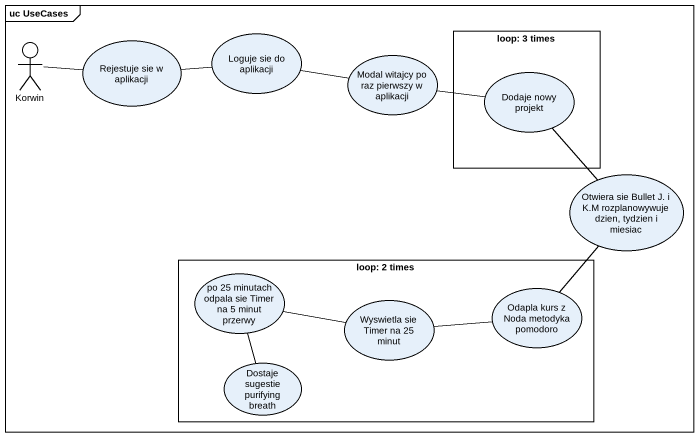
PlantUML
@startuml
mainframe uc UseCases
actor Korwin
usecase "Rejestuje sie w aplikacji" as Rejestuje_sie_w_aplikacji
usecase "Loguje sie do aplikacji" as Loguje_sie_do_aplikacji
usecase "Modal witajcy po raz pierwszy w aplikacji" as Modal_witajcy_po_raz
rectangle "loop: 3 times" as loop_3_times {
  usecase "Dodaje nowy projekt" as Dodaje_nowy_projekt
}
usecase "Otwiera sie Bullet J. i K.M rozplanowywuje dzien, tydzien i miesiac" as Otwiera_sie_Bullet_J_i_K_M
rectangle "loop: 2 times" as loop_2_times {
  usecase "po 25 minutach odpala sie Timer na 5 minut przerwy" as po_25_minutach_odpala_sie
  usecase "Odapla kurs z Noda metodyka pomodoro" as Odapla_kurs_z_Noda_metodyka
  usecase "Wyswietla sie Timer na 25 minut" as Wyswietla_sie_Timer_na_25
  usecase "Dostaje sugestie purifying breath" as Dostaje_sugestie_purifying
}
Korwin -right- Rejestuje_sie_w_aplikacji
Rejestuje_sie_w_aplikacji -right- Loguje_sie_do_aplikacji
Loguje_sie_do_aplikacji -right- Modal_witajcy_po_raz
Modal_witajcy_po_raz -right- Dodaje_nowy_projekt
Dodaje_nowy_projekt -- Otwiera_sie_Bullet_J_i_K_M
Otwiera_sie_Bullet_J_i_K_M -- Odapla_kurs_z_Noda_metodyka
po_25_minutach_odpala_sie -- Dostaje_sugestie_purifying
Wyswietla_sie_Timer_na_25 -left- po_25_minutach_odpala_sie
Wyswietla_sie_Timer_na_25 -right- Odapla_kurs_z_Noda_metodyka
@enduml
